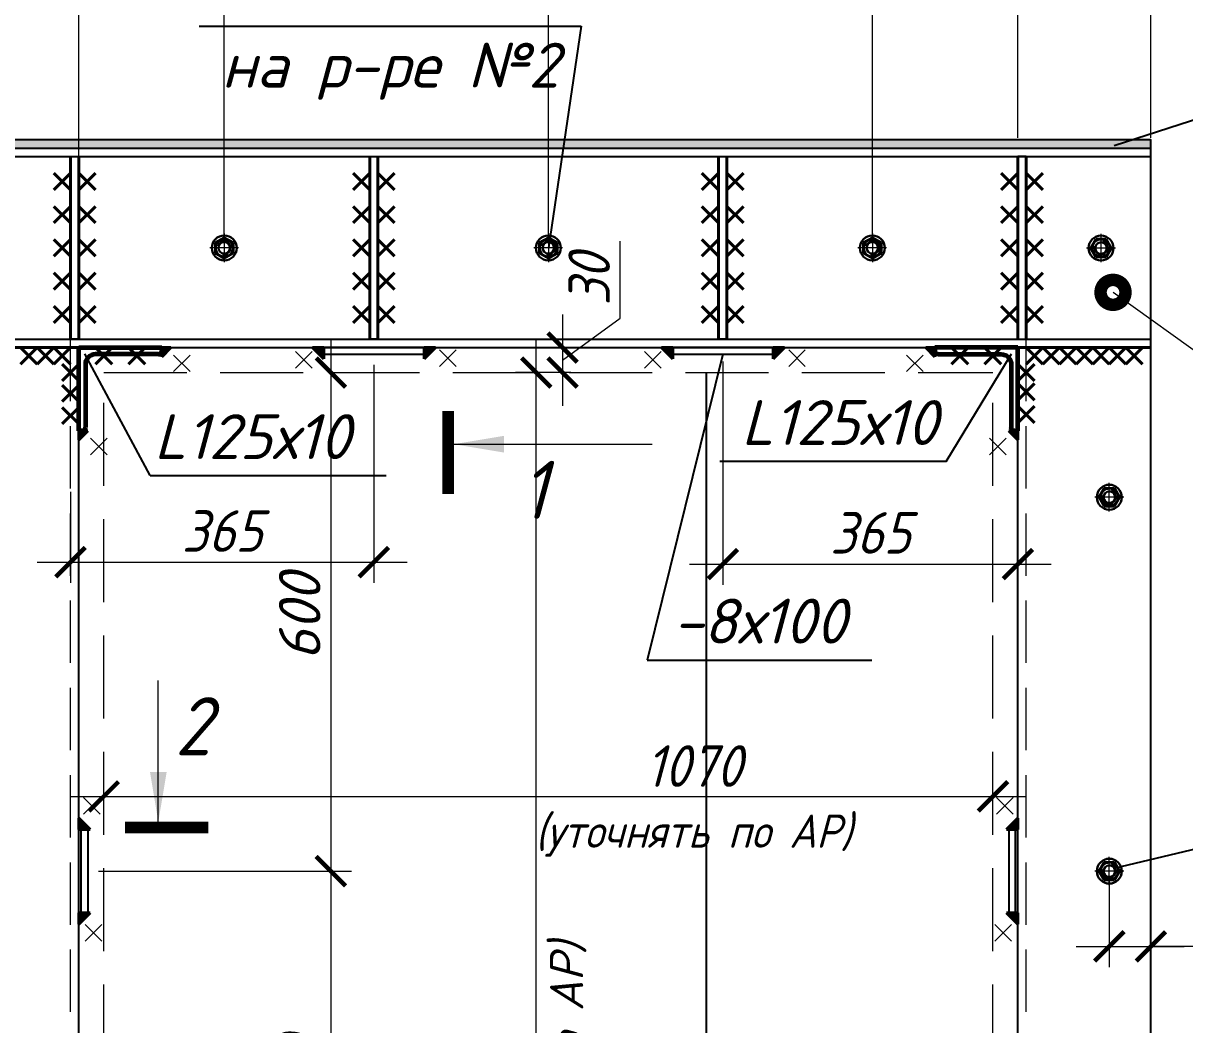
# Model space of a CAD drawing. Header units: millimetres. Extents: x 749182 to 2267578, y 70462 to 311449.
# Drawn here: x 2153989 to 2155387, y 189550 to 190755 of the extents above; entities that cross this region are included whole.
import ezdxf
from ezdxf.enums import TextEntityAlignment as Align

# ---------------------------------------------------------------- set-up
doc = ezdxf.new("R2010")
doc.units = ezdxf.units.MM
doc.linetypes.add('ГОСТ 2.303 4', pattern=[7, 5, -2, 0])
doc.linetypes.add('осеваяX2', pattern=[4, 2.5, -0.5, 0.5, -0.5])
doc.layers.get('Defpoints').update_dxf_attribs({"color": 255})
for name, color, linetype, lineweight in [('1Стены', 252, 'Continuous', 25), ('Оси', 165, 'осеваяX2', 13), ('Размер', 7, 'Continuous', 13), ('размеры', 7, 'Continuous', 9), ('сварка', 156, 'Continuous', 9), ('Стены', 184, 'Continuous', 40)]:
    doc.layers.add(name, color=color, linetype=linetype, lineweight=lineweight)
doc.layers.add('CS_UNPLOTTED', color=254, linetype='Continuous', plot=False)
for name, color, linetype in [('VPORTS', 7, 'Continuous'), ('металл', 124, 'Continuous'), ('Текст', 7, 'Continuous'), ('Штриховка', 252, 'Continuous')]:
    doc.layers.add(name, color=color, linetype=linetype)
doc.styles.add('GOST 2.304_new', font='isocpeur.ttf', dxfattribs={"width": 0.9, "oblique": 15})
doc.styles.add('М2', font='isocpeui.ttf')
doc.dimstyles.new('SPDS', dxfattribs={"dimscale": 25, "dimtxt": 2.5, "dimasz": 1.77, "dimexe": 1.25, "dimexo": 0.625, "dimtad": 1, "dimdec": 0, "dimrnd": 0.001, "dimtxsty": 'GOST 2.304_new', "dimblk": 'ARCHTICK', "dimcen": 2.5, "dimdle": 2, "dimclrt": 256, "dimazin": 2, "dimtfac": 0.75, "dimtdec": 0, "dimtmove": 1, "dimatfit": 3, "dimfxl": 0, "dimtolj": 1, "dimlwd": 9, "dimlwe": 9, "dimarcsym": 0})
doc.dimstyles.new('SPDS 1_20', dxfattribs={"dimscale": 20, "dimtxt": 2.5, "dimasz": 1.77, "dimexe": 1.25, "dimexo": 0.625, "dimtad": 1, "dimdec": 0, "dimrnd": 0.001, "dimtxsty": 'М2', "dimblk": 'ARCHTICK', "dimcen": 2.5, "dimdle": 2, "dimclrt": 256, "dimadec": 0, "dimazin": 2, "dimtfac": 0.75, "dimtdec": 0, "dimtmove": 1, "dimatfit": 3, "dimfxl": 0, "dimtolj": 1, "dimlwd": 9, "dimlwe": 9, "dimarcsym": 0})

# ---------------------------------------------------------------- blocks, each defined once
blk = doc.blocks.new('свар')
at = {"layer": 'сварка', "color": 0, "linetype": 'Continuous', "ltscale": 10}
for p, q in [((10, 10), (-10, -10)), ((-10, 10), (10, -10))]:
    blk.add_line(p, q, dxfattribs=at)
blk = doc.blocks.new('м16')
at = {"layer": 'металл', "lineweight": 30, "ltscale": 20}
for p, q in [((-11, 6.4), (0, 12.7)), ((-11, -6.4), (-11, 6.4)), ((0, 12.7), (11, 6.4)), ((11, 6.4), (11, -6.4)), ((0, -12.7), (-11, -6.4)), ((11, -6.4), (0, -12.7))]:
    blk.add_line(p, q, dxfattribs=at)
blk.add_circle((0, 0), 15, dxfattribs=at)
for radius, start, end in [(10.4, 0, 180), (10.4, 180, 0), (6.92, 0, 180), (6.92, 180, 0)]:
    blk.add_arc((0, 0), radius, start, end, dxfattribs=at)
at = {"layer": 'металл', "linetype": 'Continuous', "lineweight": 25, "ltscale": 20}
blk.add_arc((0, 0), 8, 255, 165, dxfattribs=at)
at = {"layer": 'Оси', "ltscale": 20}
for p, q in [((0, 17.3), (0, -17.3)), ((17, 0), (-17.3, 0))]:
    blk.add_line(p, q, dxfattribs=at)
blk = doc.blocks.new('_ArchTick')
at = {"color": 0, "linetype": 'ByBlock', "const_width": 0.15}
blk.add_lwpolyline([(-0.5, -0.5), (0.5, 0.5)], dxfattribs=at)
blk = doc.blocks.new('*D1011')
at = {"layer": 'Defpoints', "color": 0, "lineweight": 20, "ltscale": 20, "transparency": 16777216}
for p in [(2154349.3, 190335.1), (2154066.8, 189735.1), (2154359.1, 189735.1)]:
    blk.add_point(p, dxfattribs=at)
at = {"layer": 'Размер', "color": 0, "lineweight": 9, "ltscale": 20, "transparency": 16777216}
for p, q in [((2154359.1, 190375.1), (2154359.1, 189695.1)), ((2154361.8, 190335.1), (2154384.1, 190335.1)), ((2154079.3, 189735.1), (2154384.1, 189735.1))]:
    blk.add_line(p, q, dxfattribs=at)
at = {"layer": 'Размер', "color": 0, "lineweight": 9, "ltscale": 20, "transparency": 16777216, "xscale": 35.4, "yscale": 35.4, "zscale": 35.4}
for p, rotation in [((2154359.1, 190335.1), 90), ((2154359.1, 189735.1), 270)]:
    blk.add_blockref('_ArchTick', p, dxfattribs=dict(at, rotation=rotation))
at = {"layer": 'Размер', "ltscale": 20, "transparency": 16777216, "insert": (2154321.6, 190041.2), "char_height": 50, "attachment_point": 5, "rotation": 90, "style": 'М2'}
blk.add_mtext('\\A1;600', dxfattribs=at)
blk = doc.blocks.new('*D1012')
at = {"layer": 'Defpoints', "color": 0, "lineweight": 20, "ltscale": 20, "transparency": 16777216}
for p in [(2154066.8, 189735.1), (2154066.8, 189235.1), (2154359.1, 189235.1)]:
    blk.add_point(p, dxfattribs=at)
at = {"layer": 'Размер', "color": 0, "lineweight": 9, "ltscale": 20, "transparency": 16777216}
for p, q in [((2154359.1, 189775.1), (2154359.1, 189195.1)), ((2154079.3, 189735.1), (2154384.1, 189735.1)), ((2154079.3, 189235.1), (2154384.1, 189235.1))]:
    blk.add_line(p, q, dxfattribs=at)
at = {"layer": 'Размер', "color": 0, "lineweight": 9, "ltscale": 20, "transparency": 16777216, "xscale": 35.4, "yscale": 35.4, "zscale": 35.4}
for p, rotation in [((2154359.1, 189735.1), 90), ((2154359.1, 189235.1), 270)]:
    blk.add_blockref('_ArchTick', p, dxfattribs=dict(at, rotation=rotation))
at = {"layer": 'Размер', "ltscale": 20, "transparency": 16777216, "insert": (2154321.6, 189485.1), "char_height": 50, "attachment_point": 5, "rotation": 90, "style": 'М2'}
blk.add_mtext('\\A1;500', dxfattribs=at)
blk = doc.blocks.new('*D1015')
at = {"layer": 'Defpoints', "color": 0, "lineweight": 20, "ltscale": 20, "transparency": 16777216}
for p in [(2155295.8, 189735.1), (2155345.8, 189735.1), (2155345.8, 189644.6)]:
    blk.add_point(p, dxfattribs=at)
at = {"layer": 'Размер', "color": 0, "lineweight": 9, "ltscale": 20, "transparency": 16777216}
for p, q in [((2155295.8, 189722.6), (2155295.8, 189619.6)), ((2155345.8, 189722.6), (2155345.8, 189619.6)), ((2155255.8, 189644.6), (2155385.8, 189644.6)), ((2155478.6, 189644.6), (2155345.8, 189644.6))]:
    blk.add_line(p, q, dxfattribs=at)
at = {"layer": 'Размер', "color": 0, "lineweight": 9, "ltscale": 20, "transparency": 16777216, "xscale": 35.4, "yscale": 35.4, "zscale": 35.4, "rotation": 180}
blk.add_blockref('_ArchTick', (2155295.8, 189644.6), dxfattribs=at)
at = {"layer": 'Размер', "color": 0, "lineweight": 9, "ltscale": 20, "transparency": 16777216, "xscale": 35.4, "yscale": 35.4, "zscale": 35.4}
blk.add_blockref('_ArchTick', (2155345.8, 189644.6), dxfattribs=at)
at = {"layer": 'Размер', "ltscale": 20, "transparency": 16777216, "insert": (2155431.1, 189682.1), "char_height": 50, "attachment_point": 5, "style": 'М2'}
blk.add_mtext('\\A1;50', dxfattribs=at)
blk = doc.blocks.new('*D1018')
at = {"layer": 'Defpoints', "color": 0, "lineweight": 20, "ltscale": 20, "transparency": 16777216}
for p in [(2153895.8, 191293), (2153895.8, 190605.1), (2154055.8, 190365.1)]:
    blk.add_point(p, dxfattribs=at)
at = {"layer": 'размеры', "color": 0, "lineweight": 9, "ltscale": 20, "transparency": 16777216}
for p, q in [((2153895.8, 190617.6), (2153895.8, 191318)), ((2154055.8, 190377.6), (2154055.8, 191318)), ((2154095.8, 191293), (2153855.8, 191293))]:
    blk.add_line(p, q, dxfattribs=at)
at = {"layer": 'размеры', "color": 0, "lineweight": 9, "ltscale": 20, "transparency": 16777216, "xscale": 35.4, "yscale": 35.4, "zscale": 35.4, "rotation": 180}
blk.add_blockref('_ArchTick', (2153895.8, 191293), dxfattribs=at)
at = {"layer": 'размеры', "color": 0, "lineweight": 9, "ltscale": 20, "transparency": 16777216, "xscale": 35.4, "yscale": 35.4, "zscale": 35.4}
blk.add_blockref('_ArchTick', (2154055.8, 191293), dxfattribs=at)
at = {"layer": 'размеры', "ltscale": 20, "transparency": 16777216, "insert": (2153975.8, 191330.5), "char_height": 50, "attachment_point": 5, "style": 'GOST 2.304_new'}
blk.add_mtext('\\A1;160', dxfattribs=at)
blk = doc.blocks.new('*D1019')
at = {"layer": 'Defpoints', "color": 0, "lineweight": 20, "ltscale": 20, "transparency": 16777216}
for p in [(2155345.8, 191293), (2155185.8, 190605.1), (2155345.8, 190605.1)]:
    blk.add_point(p, dxfattribs=at)
at = {"layer": 'размеры', "color": 0, "lineweight": 9, "ltscale": 20, "transparency": 16777216}
for p, q in [((2155185.8, 190617.6), (2155185.8, 191318)), ((2155345.8, 190617.6), (2155345.8, 191318)), ((2155145.8, 191293), (2155385.8, 191293))]:
    blk.add_line(p, q, dxfattribs=at)
at = {"layer": 'размеры', "color": 0, "lineweight": 9, "ltscale": 20, "transparency": 16777216, "xscale": 35.4, "yscale": 35.4, "zscale": 35.4, "rotation": 180}
blk.add_blockref('_ArchTick', (2155185.8, 191293), dxfattribs=at)
at = {"layer": 'размеры', "color": 0, "lineweight": 9, "ltscale": 20, "transparency": 16777216, "xscale": 35.4, "yscale": 35.4, "zscale": 35.4}
blk.add_blockref('_ArchTick', (2155345.8, 191293), dxfattribs=at)
at = {"layer": 'размеры', "ltscale": 20, "transparency": 16777216, "insert": (2155265.8, 191330.5), "char_height": 50, "attachment_point": 5, "style": 'GOST 2.304_new'}
blk.add_mtext('\\A1;160', dxfattribs=at)
blk = doc.blocks.new('*D1024')
at = {"layer": 'Defpoints', "color": 0, "lineweight": 20, "ltscale": 20, "transparency": 16777216}
for p in [(2154606.3, 190335.1), (2154660.2, 190335.1), (2154660.2, 188685.1)]:
    blk.add_point(p, dxfattribs=at)
at = {"layer": 'Размер', "color": 0, "lineweight": 9, "ltscale": 20, "transparency": 16777216}
for p, q in [((2154606.3, 188645.1), (2154606.3, 190375.1)), ((2154647.7, 190335.1), (2154581.3, 190335.1)), ((2154647.7, 188685.1), (2154581.3, 188685.1))]:
    blk.add_line(p, q, dxfattribs=at)
at = {"layer": 'Размер', "color": 0, "lineweight": 9, "ltscale": 20, "transparency": 16777216, "xscale": 35.4, "yscale": 35.4, "zscale": 35.4}
for p, rotation in [((2154606.3, 190335.1), 90), ((2154606.3, 188685.1), 270)]:
    blk.add_blockref('_ArchTick', p, dxfattribs=dict(at, rotation=rotation))
at = {"layer": 'Размер', "ltscale": 20, "transparency": 16777216, "insert": (2154606.5, 189438.8), "char_height": 50, "width": 670.583, "attachment_point": 5, "rotation": 90, "style": 'М2'}
blk.add_mtext('\\A1;1650 \\P{\\H0.8x;(уточнять по АР)}', dxfattribs=at)
blk = doc.blocks.new('*D1025')
at = {"layer": 'Defpoints', "color": 0, "lineweight": 20, "ltscale": 20, "transparency": 16777216}
for p in [(2155155.8, 189825.1), (2154085.8, 189810), (2155155.8, 189810)]:
    blk.add_point(p, dxfattribs=at)
at = {"layer": 'размеры', "color": 0, "lineweight": 9, "ltscale": 20, "transparency": 16777216}
for p, q in [((2154085.8, 189822.5), (2154085.8, 189850.1)), ((2155155.8, 189822.5), (2155155.8, 189850.1)), ((2154045.8, 189825.1), (2155195.8, 189825.1))]:
    blk.add_line(p, q, dxfattribs=at)
at = {"layer": 'размеры', "color": 0, "lineweight": 9, "ltscale": 20, "transparency": 16777216, "xscale": 35.4, "yscale": 35.4, "zscale": 35.4, "rotation": 180}
blk.add_blockref('_ArchTick', (2154085.8, 189825.1), dxfattribs=at)
at = {"layer": 'размеры', "color": 0, "lineweight": 9, "ltscale": 20, "transparency": 16777216, "xscale": 35.4, "yscale": 35.4, "zscale": 35.4}
blk.add_blockref('_ArchTick', (2155155.8, 189825.1), dxfattribs=at)
at = {"layer": 'размеры', "ltscale": 20, "transparency": 16777216, "insert": (2154795.5, 189819.5), "char_height": 50, "width": 687.101, "attachment_point": 5, "style": 'GOST 2.304_new'}
blk.add_mtext('\\A1;1070\\P{\\H0.8x;(уточнять по АР)}', dxfattribs=at)
blk = doc.blocks.new('*D1022')
at = {"layer": 'Defpoints', "color": 0, "lineweight": 20, "ltscale": 20, "transparency": 16777216}
for p in [(2154230.6, 191293), (2154055.8, 191215.3), (2154230.6, 190485.1)]:
    blk.add_point(p, dxfattribs=at)
at = {"layer": 'размеры', "color": 0, "lineweight": 9, "ltscale": 20, "transparency": 16777216}
for p, q in [((2154055.8, 191227.8), (2154055.8, 191318)), ((2154230.6, 190497.6), (2154230.6, 191318)), ((2154015.8, 191293), (2154270.6, 191293))]:
    blk.add_line(p, q, dxfattribs=at)
at = {"layer": 'размеры', "color": 0, "lineweight": 9, "ltscale": 20, "transparency": 16777216, "xscale": 35.4, "yscale": 35.4, "zscale": 35.4, "rotation": 180}
blk.add_blockref('_ArchTick', (2154055.8, 191293), dxfattribs=at)
at = {"layer": 'размеры', "color": 0, "lineweight": 9, "ltscale": 20, "transparency": 16777216, "xscale": 35.4, "yscale": 35.4, "zscale": 35.4}
blk.add_blockref('_ArchTick', (2154230.6, 191293), dxfattribs=at)
at = {"layer": 'размеры', "ltscale": 20, "transparency": 16777216, "insert": (2154143.2, 191330.5), "char_height": 50, "attachment_point": 5, "style": 'GOST 2.304_new'}
blk.add_mtext('\\A1;175', dxfattribs=at)
blk = doc.blocks.new('*D1023')
at = {"layer": 'Defpoints', "color": 0, "lineweight": 20, "ltscale": 20, "transparency": 16777216}
for p in [(2155185.8, 191293), (2155185.8, 190746.8), (2155010.7, 190485.1)]:
    blk.add_point(p, dxfattribs=at)
at = {"layer": 'размеры', "color": 0, "lineweight": 9, "ltscale": 20, "transparency": 16777216}
for p, q in [((2155010.7, 190497.6), (2155010.7, 191318)), ((2155185.8, 190759.3), (2155185.8, 191318)), ((2154970.7, 191293), (2155225.8, 191293))]:
    blk.add_line(p, q, dxfattribs=at)
at = {"layer": 'размеры', "color": 0, "lineweight": 9, "ltscale": 20, "transparency": 16777216, "xscale": 35.4, "yscale": 35.4, "zscale": 35.4, "rotation": 180}
blk.add_blockref('_ArchTick', (2155010.7, 191293), dxfattribs=at)
at = {"layer": 'размеры', "color": 0, "lineweight": 9, "ltscale": 20, "transparency": 16777216, "xscale": 35.4, "yscale": 35.4, "zscale": 35.4}
blk.add_blockref('_ArchTick', (2155185.8, 191293), dxfattribs=at)
at = {"layer": 'размеры', "ltscale": 20, "transparency": 16777216, "insert": (2155098.2, 191330.5), "char_height": 50, "attachment_point": 5, "style": 'GOST 2.304_new'}
blk.add_mtext('\\A1;175', dxfattribs=at)
blk = doc.blocks.new('*D1020')
at = {"layer": 'Defpoints', "color": 0, "lineweight": 20, "ltscale": 20, "transparency": 16777216}
for p in [(2154410.8, 190357.1), (2154045.8, 190203.9), (2154410.8, 190106.9)]:
    blk.add_point(p, dxfattribs=at)
at = {"layer": 'размеры', "color": 0, "lineweight": 9, "ltscale": 20, "transparency": 16777216}
for p, q in [((2154410.8, 190344.6), (2154410.8, 190081.9)), ((2154045.8, 190191.4), (2154045.8, 190081.9)), ((2154005.8, 190106.9), (2154450.8, 190106.9))]:
    blk.add_line(p, q, dxfattribs=at)
at = {"layer": 'размеры', "color": 0, "lineweight": 9, "ltscale": 20, "transparency": 16777216, "xscale": 35.4, "yscale": 35.4, "zscale": 35.4, "rotation": 180}
blk.add_blockref('_ArchTick', (2154045.8, 190106.9), dxfattribs=at)
at = {"layer": 'размеры', "color": 0, "lineweight": 9, "ltscale": 20, "transparency": 16777216, "xscale": 35.4, "yscale": 35.4, "zscale": 35.4}
blk.add_blockref('_ArchTick', (2154410.8, 190106.9), dxfattribs=at)
at = {"layer": 'размеры', "ltscale": 20, "transparency": 16777216, "insert": (2154228.3, 190144.4), "char_height": 50, "attachment_point": 5, "style": 'GOST 2.304_new'}
blk.add_mtext('\\A1;365', dxfattribs=at)
blk = doc.blocks.new('*D1021')
at = {"layer": 'Defpoints', "color": 0, "lineweight": 20, "ltscale": 20, "transparency": 16777216}
for p in [(2154830.8, 190361.1), (2155185.8, 190224), (2155185.8, 190104.7)]:
    blk.add_point(p, dxfattribs=at)
at = {"layer": 'размеры', "color": 0, "lineweight": 9, "ltscale": 20, "transparency": 16777216}
for p, q in [((2154830.8, 190348.6), (2154830.8, 190079.7)), ((2155185.8, 190211.5), (2155185.8, 190079.7)), ((2154790.8, 190104.7), (2155225.8, 190104.7))]:
    blk.add_line(p, q, dxfattribs=at)
at = {"layer": 'размеры', "color": 0, "lineweight": 9, "ltscale": 20, "transparency": 16777216, "xscale": 35.4, "yscale": 35.4, "zscale": 35.4, "rotation": 180}
blk.add_blockref('_ArchTick', (2154830.8, 190104.7), dxfattribs=at)
at = {"layer": 'размеры', "color": 0, "lineweight": 9, "ltscale": 20, "transparency": 16777216, "xscale": 35.4, "yscale": 35.4, "zscale": 35.4}
blk.add_blockref('_ArchTick', (2155185.8, 190104.7), dxfattribs=at)
at = {"layer": 'размеры', "ltscale": 20, "transparency": 16777216, "insert": (2155008.3, 190142.2), "char_height": 50, "attachment_point": 5, "style": 'GOST 2.304_new'}
blk.add_mtext('\\A1;365', dxfattribs=at)
blk = doc.blocks.new('*D1040')
at = {"layer": 'Defpoints', "color": 0, "lineweight": 20, "ltscale": 20, "transparency": 16777216}
for p in [(2154637.9, 190365.1), (2154637.9, 190335.1), (2154637.9, 190335.1)]:
    blk.add_point(p, dxfattribs=at)
at = {"layer": 'размеры', "color": 0, "lineweight": 9, "ltscale": 20, "transparency": 16777216}
for p, q in [((2154707.4, 190400.7), (2154707.4, 190493.1)), ((2154637.9, 190405.1), (2154637.9, 190295.1)), ((2154637.9, 190350.1), (2154707.4, 190400.7)), ((2154650.4, 190365.1), (2154662.9, 190365.1)), ((2154650.4, 190335.1), (2154662.9, 190335.1))]:
    blk.add_line(p, q, dxfattribs=at)
at = {"layer": 'размеры', "color": 0, "lineweight": 9, "ltscale": 20, "transparency": 16777216, "xscale": 35.4, "yscale": 35.4, "zscale": 35.4}
for p, rotation in [((2154637.9, 190365.1), 90), ((2154637.9, 190335.1), 270)]:
    blk.add_blockref('_ArchTick', p, dxfattribs=dict(at, rotation=rotation))
at = {"layer": 'размеры', "ltscale": 20, "transparency": 16777216, "insert": (2154669.9, 190446.9), "char_height": 50, "attachment_point": 5, "rotation": 90, "style": 'GOST 2.304_new'}
blk.add_mtext('\\A1;30', dxfattribs=at)
blk = doc.blocks.new('*D1328')
at = {"layer": 'Defpoints', "color": 0, "lineweight": 20, "ltscale": 20, "transparency": 16777216}
for p in [(2154620.8, 191293), (2154230.6, 190696.5), (2154620.8, 190485.1)]:
    blk.add_point(p, dxfattribs=at)
at = {"layer": 'размеры', "color": 0, "lineweight": 9, "ltscale": 20, "transparency": 16777216}
for p, q in [((2154230.6, 190709), (2154230.6, 191318)), ((2154620.8, 190497.6), (2154620.8, 191318)), ((2154190.6, 191293), (2154660.8, 191293))]:
    blk.add_line(p, q, dxfattribs=at)
at = {"layer": 'размеры', "color": 0, "lineweight": 9, "ltscale": 20, "transparency": 16777216, "xscale": 35.4, "yscale": 35.4, "zscale": 35.4, "rotation": 180}
blk.add_blockref('_ArchTick', (2154230.6, 191293), dxfattribs=at)
at = {"layer": 'размеры', "color": 0, "lineweight": 9, "ltscale": 20, "transparency": 16777216, "xscale": 35.4, "yscale": 35.4, "zscale": 35.4}
blk.add_blockref('_ArchTick', (2154620.8, 191293), dxfattribs=at)
at = {"layer": 'размеры', "ltscale": 20, "transparency": 16777216, "insert": (2154425.7, 191330.5), "char_height": 50, "attachment_point": 5, "style": 'GOST 2.304_new'}
blk.add_mtext('\\A1;390', dxfattribs=at)
blk = doc.blocks.new('*D1329')
at = {"layer": 'Defpoints', "color": 0, "lineweight": 20, "ltscale": 20, "transparency": 16777216}
for p in [(2155010.7, 191293), (2155010.7, 190722.7), (2154620.8, 190485.1)]:
    blk.add_point(p, dxfattribs=at)
at = {"layer": 'размеры', "color": 0, "lineweight": 9, "ltscale": 20, "transparency": 16777216}
for p, q in [((2154620.8, 190497.6), (2154620.8, 191318)), ((2155010.7, 190735.2), (2155010.7, 191318)), ((2154580.8, 191293), (2155050.7, 191293))]:
    blk.add_line(p, q, dxfattribs=at)
at = {"layer": 'размеры', "color": 0, "lineweight": 9, "ltscale": 20, "transparency": 16777216, "xscale": 35.4, "yscale": 35.4, "zscale": 35.4, "rotation": 180}
blk.add_blockref('_ArchTick', (2154620.8, 191293), dxfattribs=at)
at = {"layer": 'размеры', "color": 0, "lineweight": 9, "ltscale": 20, "transparency": 16777216, "xscale": 35.4, "yscale": 35.4, "zscale": 35.4}
blk.add_blockref('_ArchTick', (2155010.7, 191293), dxfattribs=at)
at = {"layer": 'размеры', "ltscale": 20, "transparency": 16777216, "insert": (2154815.7, 191330.5), "char_height": 50, "attachment_point": 5, "style": 'GOST 2.304_new'}
blk.add_mtext('\\A1;390', dxfattribs=at)

msp = doc.modelspace()

# ---------------------------------------------------------------- hatches: boundary and pattern name
at = {"layer": 'Стены', "linetype": 'Continuous', "ltscale": 4}
for points in [[(2154155.7786, 190365.1243), (2154166.6934, 190365.1243), (2154155.7786, 190354.2096)], [(2155085.7885, 190365.1243), (2155074.8737, 190365.1243), (2155085.7885, 190354.2096)], [(2154055.7786, 190265.1243), (2154066.6934, 190265.1243), (2154055.7786, 190254.2096)], [(2155185.7885, 190265.1243), (2155174.8737, 190265.1243), (2155185.7885, 190254.2096)]]:
    msp.add_hatch(color=256, dxfattribs=at).paths.add_polyline_path(points, flags=0)
at = {"layer": 'Стены', "linetype": 'Continuous', "ltscale": 5}
for points in [[(2154350.6857, 190365.1243), (2154337.0423, 190365.1243), (2154350.6857, 190351.4809)], [(2154471.3727, 190365.1243), (2154485.0162, 190365.1243), (2154471.3727, 190351.4809)], [(2154770.6857, 190365.1243), (2154757.0423, 190365.1243), (2154770.6857, 190351.4809)], [(2154891.3727, 190365.1243), (2154905.0162, 190365.1243), (2154891.3727, 190351.4809)], [(2154055.7786, 189785.2123), (2154055.7786, 189798.8557), (2154069.422, 189785.2123)], [(2155185.7885, 189785.2123), (2155185.7885, 189798.8557), (2155172.145, 189785.2123)], [(2154055.7786, 189685.0167), (2154055.7786, 189671.3733), (2154069.422, 189685.0167)], [(2155185.7885, 189685.0167), (2155185.7885, 189671.3733), (2155172.145, 189685.0167)]]:
    msp.add_hatch(color=256, dxfattribs=at).paths.add_polyline_path(points, flags=0)
at = {"layer": 'Штриховка', "ltscale": 20}
h = msp.add_hatch(dxfattribs=at)
h.set_pattern_fill('AR-SAND', color=256, scale=0.3)
h.set_pattern_definition([(37.5, (-39994243.569, -1003396.315), (-0.4800093888, 14.68239712), [0, -11.5824, 0, -12.954, 0, -12.3825]), (7.5, (-39994243.569, -1003396.315), (13.485698494, 21.504753017), [0, -6.2484, 0, -10.4394, 0, -4.0005]), (327.5, (-39994252.942, -1003396.315), (23.7297711072, 0.0431155404), [0, -3.81, 0, -13.716, 0, -17.907]), (317.5, (-39994252.942, -1003396.315), (22.906693574, 6.687879698), [0, -1.905, 0, -8.9916, 0, -10.287])])
h.paths.add_polyline_path([(2155345.7885, 190615.548), (2153895.7786, 190615.548), (2153895.7786, 190605.548), (2153899.2892, 190605.1243), (2155345.7885, 190605.548)])

# ---------------------------------------------------------------- linework, layer by layer
at = {"layer": '1Стены', "linetype": 'ГОСТ 2.303 4', "lineweight": 13, "ltscale": 15}
for p, q in [((2154045.7786, 188620.6931), (2154045.7786, 190400.7029)), ((2155195.7885, 188620.6931), (2155195.7885, 190400.7029))]:
    msp.add_line(p, q, dxfattribs=at)
at = {"layer": '1Стены', "linetype": 'ГОСТ 2.303 4', "lineweight": 13, "ltscale": 20}
for p, q in [((2154085.7786, 188658.6931), (2154085.7786, 190335.1243)), ((2154085.7786, 190335.1243), (2155155.7885, 190335.1243)), ((2155155.7885, 188658.6931), (2155155.7885, 190335.1243))]:
    msp.add_line(p, q, dxfattribs=at)
at = {"layer": 'CS_UNPLOTTED', "ltscale": 100}
msp.add_line((2154810.7835, 190335.1243), (2154810.7835, 188658.6931), dxfattribs=at)
at = {"layer": 'VPORTS', "ltscale": 100}
msp.add_line((2155099.4026, 190227.9848), (2154827.2111, 190227.9848), dxfattribs=at)
msp.add_lwpolyline([(2153895.7786, 190605.1243), (2155345.7885, 190605.1243), (2155345.7885, 190615.1323), (2153895.7786, 190615.1323)], close=True, dxfattribs=at)
at = {"layer": 'металл', "color": 0, "ltscale": 20}
for p, q in [((2153895.7786, 190605.1243), (2155345.7885, 190605.1243)), ((2155345.7885, 188468.6931), (2155345.7885, 190605.1243)), ((2153895.7786, 190595.1243), (2155345.7885, 190595.1243)), ((2153895.7786, 190375.1243), (2155345.7885, 190375.1243)), ((2154055.7786, 190365.1243), (2153895.7786, 190365.1243)), ((2153895.7786, 190365.1243), (2155345.7885, 190365.1243)), ((2155185.7885, 190365.1243), (2155345.7885, 190365.1243)), ((2154055.7786, 188753.7029), (2154055.7786, 190350.7029)), ((2155185.7885, 188630.6931), (2155185.7885, 190350.7029))]:
    msp.add_line(p, q, dxfattribs=at)
at = {"layer": 'металл', "ltscale": 20}
for points in [[(2154045.7835, 190595.1243), (2154055.7788, 190595.1243), (2154055.7788, 190375.1243), (2154045.7835, 190375.1243)], [(2154405.7859, 190595.1243), (2154415.7812, 190595.1243), (2154415.7812, 190375.1243), (2154405.7859, 190375.1243)], [(2154825.5269, 190595.1243), (2154835.5222, 190595.1243), (2154835.5222, 190375.1243), (2154825.5269, 190375.1243)], [(2155195.7835, 190595.1243), (2155185.7882, 190595.1243), (2155185.7882, 190375.1243), (2155195.7835, 190375.1243)], [(2154350.7835, 190365.1243), (2154350.7835, 190357.1243), (2154470.7835, 190357.1243), (2154470.7835, 190365.1243)], [(2154770.7835, 190365.1243), (2154770.7835, 190357.1243), (2154890.7835, 190357.1243), (2154890.7835, 190365.1243)], [(2154058.7877, 189785.1145), (2154066.7877, 189785.1145), (2154066.7877, 189685.1145), (2154058.7877, 189685.1145)], [(2155182.7794, 189785.1145), (2155174.7794, 189785.1145), (2155174.7794, 189685.1145), (2155182.7794, 189685.1145)]]:
    msp.add_lwpolyline(points, close=True, dxfattribs=at)
at = {"layer": 'Размер', "linetype": 'Continuous', "ltscale": 20}
for p, q in [((2154507.1726, 190248.9082), (2154745.5983, 190248.9082)), ((2154151.4892, 189794.5223), (2154151.4892, 189964.5223))]:
    msp.add_line(p, q, dxfattribs=at)
at = {"layer": 'Размер', "linetype": 'Continuous', "ltscale": 20, "const_width": 14}
for points in [[(2154500.1726, 190188.9082), (2154500.1726, 190288.9082)], [(2154211.4892, 189787.5223), (2154111.4892, 189787.5223)]]:
    msp.add_lwpolyline(points, dxfattribs=at)
at = {"layer": 'Размер', "linetype": 'Continuous', "ltscale": 20}
for points in [[(2154507.1726, 190248.9082), (2154567.2626, 190258.9638), (2154567.2626, 190238.8526)], [(2154151.4892, 189794.5223), (2154141.4336, 189854.6124), (2154161.5448, 189854.6124)]]:
    msp.add_solid(points, dxfattribs=at)
at = {"layer": 'размеры', "ltscale": 20}
msp.add_line((2155446.4681, 190326.3453), (2155300.2299, 190431.6394), dxfattribs=at)
at = {"layer": 'Стены', "color": 0, "linetype": 'Continuous', "ltscale": 10}
for p, q in [((2154045.7882, 190595.1243), (2154045.7882, 190375.1243)), ((2154055.7835, 190595.1243), (2154055.7835, 190375.1243)), ((2154405.7906, 190595.1243), (2154405.7906, 190375.1243)), ((2154415.7859, 190595.1243), (2154415.7859, 190375.1243)), ((2154825.5317, 190595.1243), (2154825.5317, 190375.1243)), ((2154835.5269, 190595.1243), (2154835.5269, 190375.1243)), ((2155185.7835, 190595.1243), (2155185.7835, 190375.1243)), ((2155195.7788, 190595.1243), (2155195.7788, 190375.1243)), ((2154045.7882, 190575.1243), (2154025.7882, 190555.1243)), ((2154045.7882, 190555.1243), (2154025.7882, 190575.1243)), ((2154055.7835, 190575.1243), (2154075.7835, 190555.1243)), ((2154055.7835, 190555.1243), (2154075.7835, 190575.1243)), ((2154405.7906, 190575.1243), (2154385.7906, 190555.1243)), ((2154405.7906, 190555.1243), (2154385.7906, 190575.1243)), ((2154415.7859, 190575.1243), (2154435.7859, 190555.1243)), ((2154415.7859, 190555.1243), (2154435.7859, 190575.1243)), ((2154825.5317, 190575.1243), (2154805.5317, 190555.1243)), ((2154825.5317, 190555.1243), (2154805.5317, 190575.1243)), ((2154835.5269, 190575.1243), (2154855.5269, 190555.1243)), ((2154835.5269, 190555.1243), (2154855.5269, 190575.1243)), ((2155185.7835, 190575.1243), (2155165.7835, 190555.1243)), ((2155185.7835, 190555.1243), (2155165.7835, 190575.1243)), ((2155195.7788, 190575.1243), (2155215.7788, 190555.1243)), ((2155195.7788, 190555.1243), (2155215.7788, 190575.1243)), ((2154045.7882, 190535.1243), (2154025.7882, 190515.1243)), ((2154045.7882, 190515.1243), (2154025.7882, 190535.1243)), ((2154055.7835, 190535.1243), (2154075.7835, 190515.1243)), ((2154055.7835, 190515.1243), (2154075.7835, 190535.1243)), ((2154405.7906, 190535.1243), (2154385.7906, 190515.1243)), ((2154405.7906, 190515.1243), (2154385.7906, 190535.1243)), ((2154415.7859, 190535.1243), (2154435.7859, 190515.1243)), ((2154415.7859, 190515.1243), (2154435.7859, 190535.1243)), ((2154825.5317, 190535.1243), (2154805.5317, 190515.1243)), ((2154825.5317, 190515.1243), (2154805.5317, 190535.1243)), ((2154835.5269, 190535.1243), (2154855.5269, 190515.1243)), ((2154835.5269, 190515.1243), (2154855.5269, 190535.1243)), ((2155185.7835, 190535.1243), (2155165.7835, 190515.1243)), ((2155185.7835, 190515.1243), (2155165.7835, 190535.1243)), ((2155195.7788, 190535.1243), (2155215.7788, 190515.1243)), ((2155195.7788, 190515.1243), (2155215.7788, 190535.1243)), ((2154045.7882, 190495.1243), (2154025.7882, 190475.1243)), ((2154045.7882, 190475.1243), (2154025.7882, 190495.1243)), ((2154055.7835, 190495.1243), (2154075.7835, 190475.1243)), ((2154055.7835, 190475.1243), (2154075.7835, 190495.1243)), ((2154405.7906, 190495.1243), (2154385.7906, 190475.1243)), ((2154405.7906, 190475.1243), (2154385.7906, 190495.1243)), ((2154415.7859, 190495.1243), (2154435.7859, 190475.1243)), ((2154415.7859, 190475.1243), (2154435.7859, 190495.1243)), ((2154825.5317, 190495.1243), (2154805.5317, 190475.1243)), ((2154825.5317, 190475.1243), (2154805.5317, 190495.1243)), ((2154835.5269, 190495.1243), (2154855.5269, 190475.1243)), ((2154835.5269, 190475.1243), (2154855.5269, 190495.1243)), ((2155185.7835, 190495.1243), (2155165.7835, 190475.1243)), ((2155185.7835, 190475.1243), (2155165.7835, 190495.1243)), ((2155195.7788, 190495.1243), (2155215.7788, 190475.1243)), ((2155195.7788, 190475.1243), (2155215.7788, 190495.1243)), ((2154045.7882, 190455.1243), (2154025.7882, 190435.1243)), ((2154045.7882, 190435.1243), (2154025.7882, 190455.1243)), ((2154055.7835, 190455.1243), (2154075.7835, 190435.1243)), ((2154055.7835, 190435.1243), (2154075.7835, 190455.1243)), ((2154405.7906, 190455.1243), (2154385.7906, 190435.1243)), ((2154405.7906, 190435.1243), (2154385.7906, 190455.1243)), ((2154415.7859, 190455.1243), (2154435.7859, 190435.1243)), ((2154415.7859, 190435.1243), (2154435.7859, 190455.1243)), ((2154825.5317, 190455.1243), (2154805.5317, 190435.1243)), ((2154825.5317, 190435.1243), (2154805.5317, 190455.1243)), ((2154835.5269, 190455.1243), (2154855.5269, 190435.1243)), ((2154835.5269, 190435.1243), (2154855.5269, 190455.1243)), ((2155185.7835, 190455.1243), (2155165.7835, 190435.1243)), ((2155185.7835, 190435.1243), (2155165.7835, 190455.1243)), ((2155195.7788, 190455.1243), (2155215.7788, 190435.1243)), ((2155195.7788, 190435.1243), (2155215.7788, 190455.1243)), ((2154045.7882, 190415.1243), (2154025.7882, 190395.1243)), ((2154045.7882, 190395.1243), (2154025.7882, 190415.1243)), ((2154055.7835, 190415.1243), (2154075.7835, 190395.1243)), ((2154055.7835, 190395.1243), (2154075.7835, 190415.1243)), ((2154405.7906, 190415.1243), (2154385.7906, 190395.1243)), ((2154405.7906, 190395.1243), (2154385.7906, 190415.1243)), ((2154415.7859, 190415.1243), (2154435.7859, 190395.1243)), ((2154415.7859, 190395.1243), (2154435.7859, 190415.1243)), ((2154825.5317, 190415.1243), (2154805.5317, 190395.1243)), ((2154825.5317, 190395.1243), (2154805.5317, 190415.1243)), ((2154835.5269, 190415.1243), (2154855.5269, 190395.1243)), ((2154835.5269, 190395.1243), (2154855.5269, 190415.1243)), ((2155185.7835, 190415.1243), (2155165.7835, 190395.1243)), ((2155185.7835, 190395.1243), (2155165.7835, 190415.1243)), ((2155195.7788, 190415.1243), (2155215.7788, 190395.1243)), ((2155195.7788, 190395.1243), (2155215.7788, 190415.1243)), ((2153895.7786, 190365.1243), (2154055.7786, 190365.1243)), ((2153985.7786, 190365.1243), (2154005.7786, 190345.1243)), ((2154005.7786, 190365.1243), (2153985.7786, 190345.1243)), ((2154005.7786, 190365.1243), (2154025.7786, 190345.1243)), ((2154025.7786, 190365.1243), (2154005.7786, 190345.1243)), ((2154025.7786, 190365.1243), (2154045.7786, 190345.1243)), ((2154045.7786, 190365.1243), (2154025.7786, 190345.1243)), ((2154055.7786, 190365.1243), (2154055.7786, 190265.1243)), ((2154055.7786, 190365.1243), (2154155.7786, 190365.1243)), ((2154075.7786, 190365.1243), (2154095.7786, 190345.1243)), ((2154095.7786, 190365.1243), (2154075.7786, 190345.1243)), ((2154115.7786, 190365.1243), (2154135.7786, 190345.1243)), ((2154135.7786, 190365.1243), (2154115.7786, 190345.1243)), ((2155185.7885, 190365.1243), (2155085.7885, 190365.1243)), ((2155125.7885, 190365.1243), (2155105.7885, 190345.1243)), ((2155105.7885, 190365.1243), (2155125.7885, 190345.1243)), ((2155165.7885, 190365.1243), (2155145.7885, 190345.1243)), ((2155145.7885, 190365.1243), (2155165.7885, 190345.1243)), ((2155185.7885, 190365.1243), (2155185.7885, 190265.1243)), ((2155185.7885, 190365.1243), (2155345.7885, 190365.1243)), ((2155345.7885, 190365.1243), (2155185.7885, 190365.1243)), ((2155195.7885, 190365.1243), (2155215.7885, 190345.1243)), ((2155215.7885, 190365.1243), (2155195.7885, 190345.1243)), ((2155215.7885, 190365.1243), (2155195.7885, 190345.1243)), ((2155195.7885, 190365.1243), (2155215.7885, 190345.1243)), ((2155215.7885, 190365.1243), (2155235.7885, 190345.1243)), ((2155235.7885, 190365.1243), (2155215.7885, 190345.1243)), ((2155235.7885, 190365.1243), (2155215.7885, 190345.1243)), ((2155215.7885, 190365.1243), (2155235.7885, 190345.1243)), ((2155235.7885, 190365.1243), (2155255.7885, 190345.1243)), ((2155255.7885, 190365.1243), (2155235.7885, 190345.1243)), ((2155255.7885, 190365.1243), (2155235.7885, 190345.1243)), ((2155235.7885, 190365.1243), (2155255.7885, 190345.1243)), ((2155255.7885, 190365.1243), (2155275.7885, 190345.1243)), ((2155275.7885, 190365.1243), (2155255.7885, 190345.1243)), ((2155275.7885, 190365.1243), (2155255.7885, 190345.1243)), ((2155255.7885, 190365.1243), (2155275.7885, 190345.1243)), ((2155275.7885, 190365.1243), (2155295.7885, 190345.1243)), ((2155295.7885, 190365.1243), (2155275.7885, 190345.1243)), ((2155295.7885, 190365.1243), (2155275.7885, 190345.1243)), ((2155275.7885, 190365.1243), (2155295.7885, 190345.1243)), ((2155315.7885, 190365.1243), (2155295.7885, 190345.1243)), ((2155295.7885, 190365.1243), (2155315.7885, 190345.1243)), ((2155295.7885, 190365.1243), (2155315.7885, 190345.1243)), ((2155315.7885, 190365.1243), (2155295.7885, 190345.1243)), ((2155315.7885, 190365.1243), (2155335.7885, 190345.1243)), ((2155335.7885, 190365.1243), (2155315.7885, 190345.1243)), ((2155335.7885, 190365.1243), (2155315.7885, 190345.1243)), ((2155315.7885, 190365.1243), (2155335.7885, 190345.1243)), ((2154055.7786, 190345.1243), (2154035.7786, 190325.1243)), ((2154055.7786, 190325.1243), (2154035.7786, 190345.1243)), ((2155185.7885, 190345.1243), (2155205.7885, 190325.1243)), ((2155185.7885, 190325.1243), (2155205.7885, 190345.1243)), ((2154055.7786, 190320.1071), (2154035.7786, 190300.1071)), ((2154055.7786, 190300.1071), (2154035.7786, 190320.1071)), ((2155185.7885, 190321.8937), (2155205.7885, 190301.8937)), ((2155185.7885, 190301.8937), (2155205.7885, 190321.8937)), ((2154055.7786, 190293.2707), (2154035.7786, 190273.2707)), ((2154055.7786, 190273.2707), (2154035.7786, 190293.2707)), ((2155185.7885, 190294.693), (2155205.7885, 190274.693)), ((2155185.7885, 190274.693), (2155205.7885, 190294.693))]:
    msp.add_line(p, q, dxfattribs=at)
at = {"layer": 'Стены', "color": 0, "linetype": 'Continuous', "ltscale": 4}
for p, q in [((2154155.7786, 190365.1243), (2154166.6934, 190365.1243)), ((2154166.6934, 190365.1243), (2154155.7786, 190354.2096)), ((2154155.7786, 190354.2096), (2154155.7786, 190365.1243)), ((2155085.7885, 190365.1243), (2155074.8737, 190365.1243)), ((2155074.8737, 190365.1243), (2155085.7885, 190354.2096)), ((2155085.7885, 190354.2096), (2155085.7885, 190365.1243)), ((2154055.7786, 190265.1243), (2154066.6934, 190265.1243)), ((2154066.6934, 190265.1243), (2154055.7786, 190254.2096)), ((2154055.7786, 190254.2096), (2154055.7786, 190265.1243)), ((2155185.7885, 190265.1243), (2155174.8737, 190265.1243)), ((2155174.8737, 190265.1243), (2155185.7885, 190254.2096)), ((2155185.7885, 190254.2096), (2155185.7885, 190265.1243))]:
    msp.add_line(p, q, dxfattribs=at)
at = {"layer": 'Стены', "color": 0, "linetype": 'Continuous', "ltscale": 5}
for p, q in [((2154350.6857, 190365.1243), (2154337.0423, 190365.1243)), ((2154337.0423, 190365.1243), (2154350.6857, 190351.4809)), ((2154350.6857, 190351.4809), (2154350.6857, 190365.1243)), ((2154471.3727, 190365.1243), (2154485.0162, 190365.1243)), ((2154485.0162, 190365.1243), (2154471.3727, 190351.4809)), ((2154471.3727, 190351.4809), (2154471.3727, 190365.1243)), ((2154770.6857, 190365.1243), (2154757.0423, 190365.1243)), ((2154757.0423, 190365.1243), (2154770.6857, 190351.4809)), ((2154770.6857, 190351.4809), (2154770.6857, 190365.1243)), ((2154891.3727, 190365.1243), (2154905.0162, 190365.1243)), ((2154905.0162, 190365.1243), (2154891.3727, 190351.4809)), ((2154891.3727, 190351.4809), (2154891.3727, 190365.1243)), ((2154055.7786, 189785.2123), (2154055.7786, 189798.8557)), ((2154055.7786, 189798.8557), (2154069.422, 189785.2123)), ((2155185.7885, 189798.8557), (2155172.145, 189785.2123)), ((2155185.7885, 189785.2123), (2155185.7885, 189798.8557)), ((2154069.422, 189785.2123), (2154055.7786, 189785.2123)), ((2155172.145, 189785.2123), (2155185.7885, 189785.2123)), ((2154055.7786, 189685.0167), (2154055.7786, 189671.3733)), ((2154055.7786, 189671.3733), (2154069.422, 189685.0167)), ((2154069.422, 189685.0167), (2154055.7786, 189685.0167)), ((2155185.7885, 189671.3733), (2155172.145, 189685.0167)), ((2155172.145, 189685.0167), (2155185.7885, 189685.0167)), ((2155185.7885, 189685.0167), (2155185.7885, 189671.3733))]:
    msp.add_line(p, q, dxfattribs=at)
at = {"layer": 'Текст', "ltscale": 20}
for p, q in [((2154200.7252, 190752.0306), (2154660.4602, 190752.0306)), ((2154660.4602, 190752.0306), (2154620.7835, 190485.1243)), ((2155301.756, 190608.4895), (2155455.0463, 190657.9342)), ((2154141.7389, 190211.0496), (2154063.1328, 190357.4625)), ((2154830.7835, 190357.1243), (2154739.7711, 189989.0366)), ((2155099.4026, 190227.9848), (2155178.2518, 190357.4625)), ((2154141.7389, 190211.0496), (2154425.4735, 190211.0496)), ((2154739.7711, 189989.0366), (2155009.9661, 189989.0366)), ((2155301.6439, 189738.7986), (2155851.3926, 189868.9072))]:
    msp.add_line(p, q, dxfattribs=at)
at = {"layer": 'Текст', "linetype": 'Continuous', "lineweight": 60, "ltscale": 10}
for p, q in [((2154055.7786, 190265.1243), (2154055.7786, 190365.1243)), ((2154055.7786, 190365.1243), (2154155.7786, 190365.1243)), ((2154155.7786, 190365.1243), (2154155.7786, 190361.1243)), ((2154151.7786, 190357.1243), (2154075.7786, 190357.1243)), ((2154063.7786, 190345.1243), (2154063.7786, 190269.1243)), ((2154059.7786, 190265.1243), (2154055.7786, 190265.1243))]:
    msp.add_line(p, q, dxfattribs=at)
at = {"layer": 'Текст', "linetype": 'Continuous', "lineweight": 60, "ltscale": 10, "extrusion": (0, 0, -1)}
for p, q in [((2155085.7885, 190365.1243), (2155085.7885, 190361.1243)), ((2155185.7885, 190365.1243), (2155085.7885, 190365.1243)), ((2155185.7885, 190265.1243), (2155185.7885, 190365.1243)), ((2155089.7885, 190357.1243), (2155165.7885, 190357.1243)), ((2155177.7885, 190345.1243), (2155177.7885, 190269.1243)), ((2155181.7885, 190265.1243), (2155185.7885, 190265.1243))]:
    msp.add_line(p, q, dxfattribs=at)
at = {"layer": 'Текст', "ltscale": 20, "const_width": 30}
msp.add_lwpolyline([(2155307.7299, 190431.6394, 1), (2155292.7299, 190431.6394, 1)], format="xyb", close=True, dxfattribs=at)
at = {"layer": 'Текст', "linetype": 'Continuous', "lineweight": 60, "ltscale": 10}
for centre, radius, start, end in [((2154151.7786, 190361.1243), 4, 270, 0), ((2154075.7786, 190345.1243), 12, 90, 180), ((2154059.7786, 190269.1243), 4, 270, 0)]:
    msp.add_arc(centre, radius, start, end, dxfattribs=at)
at = {"layer": 'Текст', "linetype": 'Continuous', "lineweight": 60, "ltscale": 10, "extrusion": (0, 0, -1)}
for centre, radius, start, end in [((-2155089.7885, 190361.1243), 4, 270, 0), ((-2155165.7885, 190345.1243), 12, 90, 180), ((-2155181.7885, 190269.1243), 4, 270, 0)]:
    msp.add_arc(centre, radius, start, end, dxfattribs=at)

# ---------------------------------------------------------------- block references
at = {"layer": 'Размер'}
for p in [(2154230.7847, 190485.1243), (2154620.7835, 190485.1243), (2155010.6576, 190485.1243)]:
    msp.add_blockref('м16', p, dxfattribs=at)
at = {"layer": 'Размер', "rotation": 270.0000000001111}
for p in [(2155285.786, 190484.9518), (2155295.7885, 190185.1243), (2155295.7885, 189735.1145)]:
    msp.add_blockref('м16', p, dxfattribs=at)
at = {"layer": 'Размер', "color": 0, "xscale": -1}
for p in [(2154326.6399, 190350.3744), (2154500.0053, 190352.378), (2154746.6399, 190350.3744), (2154920.0053, 190352.378), (2155061.7426, 190346.2259), (2155161.7426, 190246.2259)]:
    msp.add_blockref('свар', p, dxfattribs=at)
at = {"layer": 'Размер', "color": 0}
for p in [(2154179.8245, 190346.2259), (2154079.8245, 190246.2259)]:
    msp.add_blockref('свар', p, dxfattribs=at)
at = {"layer": 'Размер', "color": 0, "xscale": -1, "rotation": 89.99999999762781}
for p in [(2154071.534, 189813.8449), (2154073.5376, 189660.9708)]:
    msp.add_blockref('свар', p, dxfattribs=at)
at = {"layer": 'Размер', "color": 0, "rotation": 270.0000000023722}
for p in [(2155170.0331, 189813.8449), (2155168.0295, 189660.9708)]:
    msp.add_blockref('свар', p, dxfattribs=at)

# ---------------------------------------------------------------- texts
at = {"layer": 'Размер', "linetype": 'Continuous', "ltscale": 20, "style": 'GOST 2.304_new', "oblique": 15, "width": 0.9}
for s, p in [('1', (2154587.1726, 190158.9082)), ('2', (2154171.4892, 189874.5223))]:
    msp.add_text(s, height=70, dxfattribs=at).set_placement(p)
at = {"layer": 'Текст', "ltscale": 20, "style": 'М2'}
msp.add_text('на р-ре №2', height=54, dxfattribs=at).set_placement((2154430.5927, 190732.0306), align=Align.TOP_CENTER)
for s, p in [('L125х10', (2154970.9876, 190247.9848)), ('L125х10', (2154264.2535, 190231.0496)), ('-8х100', (2154874.8686, 190009.0366))]:
    msp.add_text(s, height=54, dxfattribs=at).set_placement(p, align=Align.CENTER)

# ---------------------------------------------------------------- dimensions: what is measured, and where the dimension line sits
at = {"layer": 'Размер', "ltscale": 20}
dim = msp.add_linear_dim(base=(2154359.1492, 189735.1145), p1=(2154349.3227, 190335.1145), p2=(2154066.7877, 189735.1145), angle=90, dimstyle='SPDS', override={"dimscale": 20, "dimtxsty": 'М2', "dimfxl": 1.25, "dimtfill": 0, "dimarcsym": 1}, dxfattribs=at)
dim.commit()
dim.dimension.update_dxf_attribs({"geometry": '*D1011', "text_midpoint": (2154359.1492, 190041.1538), "dimtype": 160})
dim = msp.add_linear_dim(base=(2154606.318, 190335.1243), p1=(2154660.2247, 188685.1243), p2=(2154660.2247, 190335.1243), angle=90, text='<> \\P{\\H0.8x;(уточнять по АР)}', dimstyle='SPDS 1_20', override={"dimtxsty": 'М2'}, dxfattribs=at)
dim.commit()
dim.dimension.update_dxf_attribs({"geometry": '*D1024', "text_midpoint": (2154688.7016, 189438.7584), "dimtype": 160})
dim = msp.add_linear_dim(base=(2154359.1492, 189235.1145), p1=(2154066.7877, 189735.1145), p2=(2154066.7877, 189235.1145), angle=90, dimstyle='SPDS', override={"dimscale": 20, "dimtxsty": 'М2', "dimfxl": 1.25, "dimtfill": 0, "dimarcsym": 1}, dxfattribs=at)
dim.commit()
dim.dimension.update_dxf_attribs({"geometry": '*D1012', "text_midpoint": (2154321.6492, 189485.1145)})
dim = msp.add_linear_dim(base=(2155345.7885, 189644.6265), p1=(2155295.7885, 189735.1145), p2=(2155345.7885, 189735.1145), dimstyle='SPDS', override={"dimscale": 20, "dimtxsty": 'М2', "dimfxl": 1.25, "dimtfill": 0, "dimarcsym": 1}, dxfattribs=at)
dim.commit()
dim.dimension.update_dxf_attribs({"geometry": '*D1015', "text_midpoint": (2155431.1018, 189644.6265), "dimtype": 160})
at = {"layer": 'размеры', "ltscale": 20}
for base, p1, p2, picture, middle in [((2153895.7786, 191292.9762), (2154055.7835, 190365.1243), (2153895.7786, 190605.1243), '*D1018', (2153975.7811, 191330.4762)), ((2154230.6121, 191292.9762), (2154055.7835, 191215.2649), (2154230.6121, 190485.1243), '*D1022', (2154143.1978, 191330.4762)), ((2154620.7835, 191292.9762), (2154230.6121, 190696.4874), (2154620.7835, 190485.1243), '*D1328', (2154425.6978, 191330.4762)), ((2155010.6576, 191292.9762), (2154620.7835, 190485.1243), (2155010.6576, 190722.6563), '*D1329', (2154815.7206, 191330.4762)), ((2155185.7885, 191292.9762), (2155010.6576, 190485.1243), (2155185.7885, 190746.8371), '*D1023', (2155098.223, 191330.4762)), ((2155345.7885, 191292.9762), (2155185.7885, 190605.1243), (2155345.7885, 190605.1243), '*D1019', (2155265.7885, 191330.4762)), ((2154410.7835, 190106.9242), (2154045.7786, 190203.9335), (2154410.7835, 190357.1243), '*D1020', (2154228.2811, 190144.4242))]:
    dim = msp.add_linear_dim(base=base, p1=p1, p2=p2, dimstyle='SPDS', override={"dimscale": 20, "dimfxl": 1.25, "dimtfill": 0, "dimarcsym": 1}, dxfattribs=at)
    dim.commit()
    dim.dimension.update_dxf_attribs({"geometry": picture, "text_midpoint": middle})
dim = msp.add_linear_dim(base=(2154637.8649, 190335.1243), p1=(2154637.8649, 190365.1243), p2=(2154637.8649, 190335.1243), angle=90, dimstyle='SPDS', override={"dimscale": 20, "dimfxl": 1.25, "dimtfill": 0, "dimarcsym": 1}, dxfattribs=at)
dim.commit()
dim.dimension.update_dxf_attribs({"geometry": '*D1040', "text_midpoint": (2154707.4019, 190413.2236), "dimtype": 160})
dim = msp.add_linear_dim(base=(2155185.7885, 190104.6553), p1=(2154830.7835, 190361.1243), p2=(2155185.7885, 190223.9598), text='365', dimstyle='SPDS', override={"dimscale": 20, "dimfxl": 1.25, "dimtfill": 0, "dimarcsym": 1}, dxfattribs=at)
dim.commit()
dim.dimension.update_dxf_attribs({"geometry": '*D1021', "text_midpoint": (2155008.286, 190142.1553)})
dim = msp.add_linear_dim(base=(2155155.7885, 189825.0803), p1=(2154085.7786, 189809.9728), p2=(2155155.7885, 189809.9728), text='1070\\P{\\H0.8x;(уточнять по АР)}', dimstyle='SPDS', override={"dimscale": 20, "dimfxl": 1.25, "dimtfill": 0, "dimarcsym": 1}, dxfattribs=at)
dim.commit()
dim.dimension.update_dxf_attribs({"geometry": '*D1025', "text_midpoint": (2154795.4826, 189737.3153), "dimtype": 160})

doc.saveas('drawing.dxf')
